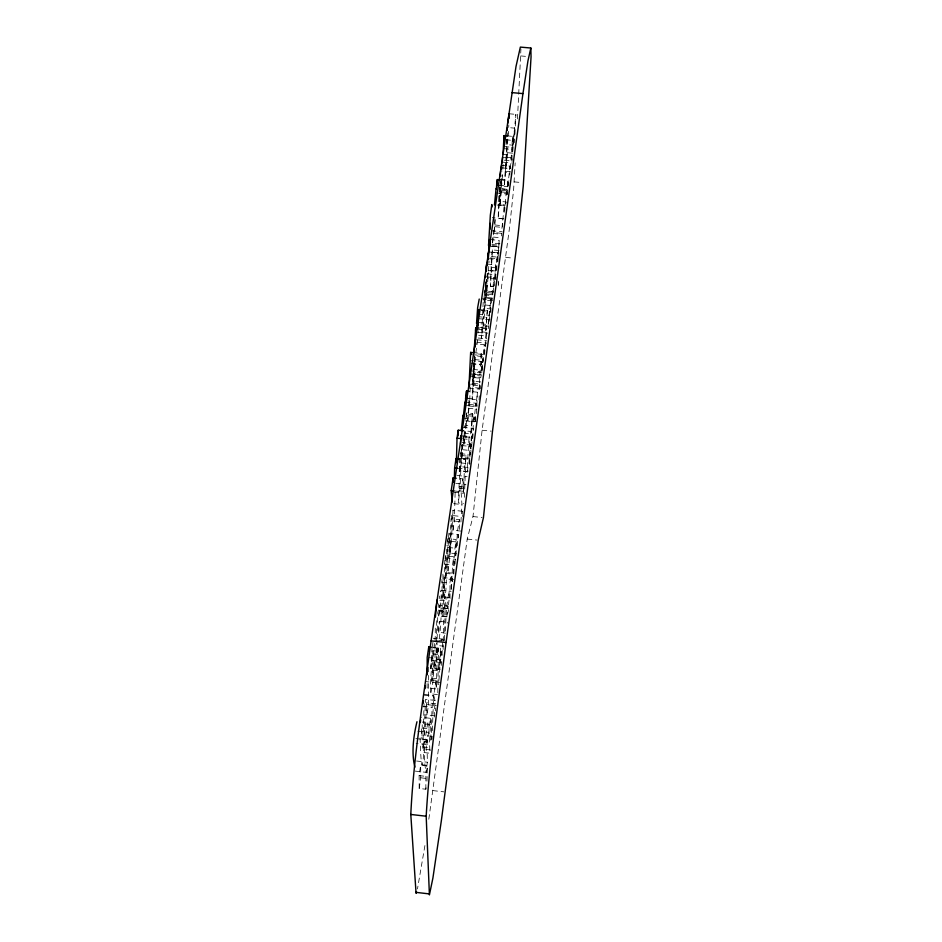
<?xml version="1.0" encoding="UTF-8"?>
<svg xmlns="http://www.w3.org/2000/svg" width="942" height="942" viewBox="0 0 942 942"><rect width="100%" height="100%" fill="white"/><g stroke="black" fill="none" stroke-linecap="round" stroke-linejoin="round"><path stroke-width="0.71" stroke-dasharray="4.71 3.53" d="M448.015 608.391L447.886 606L439.737 605.129L439.89 607.519L448.015 608.391L449.334 597.77L448.981 591.14L446.437 608.344L445.401 631.081M452.655 581.367L452.655 578.565L444.53 577.705L443.364 608.073L442.198 616.115L447.509 616.692M425.855 789.231L425.878 776.373L427.397 765.611L420.674 764.845L419.119 775.607L419.19 788.478L425.855 789.231L426.231 786.558M434.886 715.826L427.02 714.954L426.502 702.756L435.852 703.78M427.115 683.609L427.103 687.966L436.535 689.014L436.923 658.493L438.442 647.99L431.53 647.236M453.667 573.949L453.714 556.757L445.484 555.886L445.071 558.63M489.899 312.332L489.899 311.519L488.227 324.543L478.006 323.553M426.985 781.224L427.397 765.611M415.081 771.086L425.937 772.31L427.362 762.231L427.209 754.095L426.043 749.208L427.009 739.835L427.221 744.592L416.176 743.356M428.669 667.183L428.504 704.781L427.02 714.954M442.505 642.185L441.998 656.598M451.147 589.303L451.242 573.972L442.928 573.089L443.023 596.816L451.1 597.675M420.061 737.857C421.31 777.256 423.193 768.778 424.124 741.601L430.482 742.308M440.114 669.338L434.874 668.761L435.31 627.089M434.874 668.761L436.252 659.212L436.44 643.339M436.464 641.891L436.735 618.788M437.135 640.207L436.794 654.384L438.077 645.576L443.364 646.153M437.147 638.77L437.842 611.652M459.637 529.428L459.366 519.643L451.006 518.771L450.665 549.233L447.897 572.654L447.627 554.567L449.028 530.617M437.818 692.782L438.442 647.99M443.117 649.509L443.835 610.734L445.26 600.914L436.958 600.03M496.116 192.969L506.572 193.946L506.478 189.413L497.258 188.553M444.483 639.865L445.26 600.914M448.675 609.545L446.838 616.928L438.689 616.056L439.737 605.129M493.679 287.84L492.854 294.646L484.8 293.869L484.847 291.737M504.3 210.855L504.241 205.709L497.329 205.062M424.336 695.172L433.661 696.197L432.072 707.289L431.047 740.047L421.91 739.034L422.252 724.775M460.956 531.088L453.031 530.252L452.949 510.258L462.428 511.247L462.769 516.628M453.031 530.252L454.374 521.044L455.186 490.511M475.416 357.171L472.978 387.409L480.185 388.269M439.832 682.373L431.719 681.019L434.356 642.491M437.453 694.56L430.777 693.83L430.541 692.617L430.624 679.441L432.99 650.698L441.186 651.593L438.583 684.387M446.838 616.928L447.886 606M459.272 471.094L459.649 458.153L467.774 458.978L467.303 471.918L459.272 471.094L459.932 466.608L467.95 467.432L467.785 471.789M485.389 281.894L484.577 310.789L486.861 279.48M459.932 466.608L458.295 502.957L463.511 503.499M467.997 471.542L460.002 470.717L460.379 458.095M460.414 456.693L460.591 451.077M461.874 445.436L460.002 489.475L458.295 502.957M460.002 470.717L461.144 462.934L461.71 444.553M469.893 458.259L461.945 457.459L462.357 444.494M492.854 294.646L492.819 291.431L484.718 290.654M498.212 281.14L498.283 287.016L498.636 281.917M430.647 750.115L422.828 748.643L424.065 703.792M440.986 662.615L434.344 661.896L433.108 680.984L430.777 693.83M461.945 457.459L463.546 435.263M471.765 445.177L463.876 444.377L464.477 425.796M484.8 293.869L485.931 282.058M492.171 298.885L486.402 298.32L486.99 279.574M496.363 279.126L487.626 278.279L487.815 272.403M463.876 444.377L464.983 436.805L465.56 419.673M453.997 492.266L463.558 493.255L464.382 468.916L465.737 459.519L458.801 458.813M466.278 425.36L466.702 412.867L472.413 413.444L471.93 425.925L470.776 433.932L465.101 433.355L466.278 425.36L471.93 425.925M464.441 497.305L465.737 459.519M493.278 291.89L485.731 291.172L486.025 282.588M500.649 180.864L499.107 204.873L504.559 205.391M453.655 579.683L445.648 578.835L446.755 547.314M470.235 387.409L469.787 399.502M475.392 421.168L475.463 415.163L464.642 414.08M441.186 651.593L438.878 669.326L430.635 668.431L432.99 650.698M443.023 596.816L444.871 560.007M467.774 458.978L469.081 436.476L460.85 435.64M468.939 463.652L470.023 443.364L461.969 442.552M461.521 445.519L469.587 446.343L469.917 437.7L469.081 436.476M469.634 464.288L469.846 458.471M469.905 457.011L471.718 431.566L464.971 430.883M470.776 433.932L472.413 413.444M480.714 381.934L472.896 381.157L473.614 362.364M494.244 285.638L495.68 264.879L486.661 264.019M431.966 736.373L424.03 735.49L425.69 724.057L426.502 702.756M430.635 668.431L432.037 648.261M432.013 739.282L432.131 736.409M432.343 730.662L433.661 696.197M470.812 454.904L470.988 450.523L463.075 449.781M471.035 449.063L471.718 431.566M472.896 381.157L474.379 362.54M474.438 361.092L474.662 355.299M471.659 446.579L473.956 416.376L462.946 415.269M484.247 353.78L484.259 344.701L475.522 343.842M517.476 118.904L520.938 48.913M434.344 661.896L431.801 681.502M453.891 573.949L454.951 548.173L456.199 539.495L448.039 538.647L446.967 545.865M476.299 421.498L467.75 420.627L468.951 400.291M465.207 405.095L476.063 406.19L477.37 392.19L469.222 391.377M499.048 250.525L492.419 249.901L490.523 286.262L493.113 286.521M496.728 270.307L497.023 262.959M497.082 261.487L497.435 252.668L488.486 251.82M509.81 175.071L509.963 171.515M424.03 735.49L425.525 699.353L435.004 700.401L434.121 719.182M448.039 538.647L445.872 590.811L444.718 598.759L449.993 599.312M455.952 555.45L457.459 531.5L459.366 519.643M476.475 413.597L477.37 392.19M495.08 279.162L495.68 264.879M435.534 710.88L435.663 708.043M438.878 669.326L440.927 644.823M451.477 589.15L452.525 565.012L453.714 556.757M452.525 581.461L452.655 578.565M472.778 438.583L473.567 428.433L462.675 427.327M468.916 388.069L479.148 389.093L481.103 353.427L475.875 352.909M479.089 399.95L479.266 395.875M479.56 389.081L479.737 384.995L470.988 384.124M480.314 388.41L480.432 385.702M471.106 363.341L481.374 364.366L481.762 355.546L481.103 353.427M470.623 376.588L480.797 377.601L481.185 374.892L481.762 361.646L471.506 360.633M484.588 354.745L486.484 328.852L478.406 328.063M477.123 329.359L485.731 330.206L487.344 310.354L478.701 309.518M455.045 564.128L456.199 539.495M469.728 400.715L467.75 420.627M485.672 346.22L486.484 328.852M485.731 330.206L487.344 310.354M492.419 249.901L491.441 256.542L490.523 286.262M456.387 553.719L449.711 553.013L451.395 541.414L452.949 510.258M492.23 300.616L483.917 300.051L484.529 291.726M499.908 243.778L492.595 243.095L492.996 234.64M492.595 243.095L493.961 227.163M501.403 233.298L494.138 232.603L494.821 218.709M490.817 312.426L491.029 308.034M494.138 232.603L495.362 219.568M501.391 178.603L498.177 218.309L503.593 218.815M474.509 361.198L474.733 355.817L483.364 356.582L483.175 362.058M488.05 326.191L482.763 325.673L481.492 338.225L483.305 299.733M508.692 127.429L508.81 125.015M449.711 553.013L451.701 515.168M457.259 545.842L458.236 534.467L449.923 533.608L448.781 557.852L448.945 558.524L455.751 559.242M482.021 372.82L474.945 372.114L472.189 399.278L477.853 399.844M501.462 184.644L501.968 174.871M502.522 174.682L500.108 204.485L505.56 205.003M502.816 169.136L503.11 163.59M428.81 819.246L467.22 539.059L472.99 516.569L482.092 430.235L509.622 227.069L513.649 189.189L515.168 162.836M487.626 278.279L487.932 272.627M490.488 311.849L490.747 299.627L481.986 298.779M492.007 300.839L492.16 297.872M498.836 195.971L498.177 218.309M462.275 514.073L462.428 511.247M485.731 291.172L486.39 279.515M500.108 204.485L501.226 188.777L508.079 189.413M506.572 193.946L507.809 180.546L499.955 179.828M506.996 194.829L507.809 180.546M460.921 521.986L461.945 504.523L461.085 491.677L462.934 478.877L455.928 478.159M474.945 372.114L473.072 387.562M486.402 298.32L488.403 272.532M488.486 271.108L489.063 261.064M489.122 321.446L489.84 313.639M504.594 212.256L506.478 189.413M506.867 135.86L512.542 136.378L510.223 171.809L501.862 171.044M478.1 332.962L478.23 330.772M474.827 421.934L475.463 415.163M491.288 303.171L493.926 277.501L493.843 286.474L485.813 285.709M497.47 260.722L499.201 240.398L490.311 239.562M506.337 141.983L506.49 139.392M512.601 153.181L507.361 152.698L504.241 186.398L507.279 139.122M503.888 148.659L512.283 149.425L512.542 136.378M504.205 146.575L512.578 147.341L511.789 160.882L503.487 160.116M472.931 369.417L481.68 370.288L484.259 344.701M481.68 370.288L483.364 356.582M495.339 278.914L497.435 252.668M507.361 152.698L505.312 172.492L509.245 172.857M488.227 324.543L490.747 299.627M497.847 261.911L498.118 257.602M498.2 256.177L499.201 240.398M501.438 235.936L501.603 233.322M508.468 131.303L505.312 172.492M507.291 194.417L507.444 192.086M463.252 418.166L474.191 419.272L475.863 403.211L466.314 402.246M499.26 189.048L499.401 186.787M499.896 187.14L499.107 204.873M506.996 139.84L506.184 144.573L512.919 145.186L515.863 114.371L514.862 135.624M512.919 145.186L514.756 128.159L508.032 127.547M502.498 226.928L502.745 223.254M501.921 228.388L504.241 205.709M507.856 186.092L509.952 166.063L501.603 165.286M507.844 132.881L507.55 136.59M511.989 161.365L512.177 158.833M514.344 142.642L514.615 139.204M508.339 185.704L508.598 182.512M477.606 340.027L475.722 353.745L484.235 354.581M512.789 151.462L514.756 128.159M438.171 607.46L438.536 603.763M441.209 665.464L441.633 661.425M488.392 328.134L488.639 325.649M424.124 741.601L422.982 749.267M505.701 203.625L505.96 201.941L498.141 201.211M482.151 371.077L482.657 366.721M474.309 363.153L472.495 381.828L472.189 399.278M492.454 293.939L492.819 291.431M427.221 744.592C425.254 739.446 435.228 719.712 422.263 722.149M439.89 607.519C440.267 608.238 442.446 586.383 440.291 591.812M432.237 646.813L433.226 640.36M439.184 598.735L439.561 596.027M429.858 750.35L428.963 728.884L430.482 718.31L421.062 717.262M435.004 700.401L433.767 695.479L435.604 682.691L425.996 681.643M450.052 598.523L449.958 582.91L451.242 573.972M469.587 446.343L470.023 443.364M481.374 364.366L481.762 361.646M512.283 149.425L512.578 147.341M467.303 471.918L467.95 467.432M479.148 389.093L479.737 384.995M419.19 788.478L420.733 777.809L420.674 764.845M442.198 616.115L441.986 579.471M465.901 418.224L466.702 412.867M424.924 845.551L417.483 888.907M439.137 638.758C440.138 636.097 443.399 592.153 438.689 616.056M473.414 366.815L473.897 364.201L482.587 365.06M474.509 356.512L474.662 355.723M441.492 641.255L442.21 638.97L433.661 638.464M448.945 558.524L449.923 533.608M447.191 623.239L447.485 622.215M503.169 218.921L492.301 217.449M427.88 722.773C424.571 738.964 423.288 756.202 425.937 772.31M438.784 632.459L439.62 621.343L438.572 624.299L438.642 632.164L445.448 633.177M491.724 297.978L485.059 297.331L483.917 300.051M484.023 308.317L483.376 319.091L484.023 308.317L490.676 308.964M520.785 55.931L525.919 56.379M509.104 113.77L515.863 114.371M505.772 139.793L513.696 140.452M503.04 154.358L511.459 155.124M506.572 157.338L511.836 157.832M502.569 157.502L511.011 158.268M503.181 162.201L511.494 162.966M502.333 167.9L510.682 168.665M500.626 179.486L508.927 180.263M514.167 181.877L522.151 182.618M499.13 185.327L507.008 186.057M504.241 186.398L508.15 186.763M501.109 190.272L507.962 190.908M500.803 191.874L507.667 192.509M494.868 224.985L503.063 225.762M495.009 226.704L502.251 227.387M491.229 230.743L502.204 231.779M493.09 233.475L501.226 234.252M493.478 237.09L500.767 237.773M491.971 244.52L498.754 245.167M492.631 245.874L499.472 246.533M491.936 245.968L498.306 246.58M489.357 246.262L498.824 247.169M489.64 252.056L499.166 252.962M505.724 257.413L513.814 258.179M491.441 256.542L498.094 257.178M490.181 257.92L496.587 258.532M488.427 258.72L497.847 259.615M491.571 267.41L496.811 267.917M491.112 270.578L496.363 271.072M488.309 270.578L494.774 271.202M487.179 273.816L496.022 274.664M485.789 276.724L496.293 277.855M487.238 292.609L492.984 293.162M484.2 294.858L492.313 295.647M485.424 305.02L491.206 305.573M481.127 310.542L490.382 311.355M478.171 314.204L489.746 315.323M477.629 316.63L486.308 317.478M477.464 318.561L489.981 319.738M478.183 322.258L486.755 323.094M479.831 327.416L488.345 328.252M482.41 331.937L487.685 332.444M477.476 332.361L487.461 333.338M478.701 335.293L485.46 335.953M478.065 338.013L486.778 338.743M476.534 339.744L486.543 340.721M476.605 342.158L486.578 343.135M472.719 354.663L481.762 355.546M474.627 359.573L483.293 360.433M469.987 370.759L480.314 371.784M473.932 374.127L481.727 374.892M471.024 373.88L481.185 374.892M469.375 374.857L479.713 375.882M473.967 377.577L481.079 378.284M473.084 383.394L480.232 384.101M472.99 385.266L480.126 385.973M468.162 398.501L476.346 399.326M468.775 404.365L477.394 405.225M468.669 405.943L477.276 406.814M468.245 408.263L476.864 409.134M465.513 420.897L471.247 421.474M482.092 430.235L491.182 431.153M464.983 436.805L472.849 437.606M461.792 436.876L469.917 437.7M462.44 438.725L470.564 439.549M460.32 453.655L468.421 454.48M461.568 455.539L469.528 456.352M461.121 458.507L469.104 459.319M461.144 462.934L470.447 463.888M457.4 468.209L464.382 468.916M456.988 475.451L467.091 476.487M455.822 483.328L465.96 484.365M459.307 486.578L465.878 487.261M459.19 488.18L465.76 488.863M458.73 490.806L465.313 491.488M454.02 490.947L461.085 491.677M453.691 503.664L461.945 504.523M472.99 516.569L482.127 517.523M453.396 515.651L461.439 516.487M454.374 521.044L460.956 521.727M467.22 539.059L476.829 540.06M451.395 541.414L458.048 542.109M448.121 547.455L454.951 548.173M444.259 564.128L452.525 565.012M447.897 572.654L454.668 573.372M441.61 582.015L449.958 582.91M440.785 590.257L451.124 591.376M441.233 596.91L449.334 597.77M443.364 608.073L448.663 608.638M440.797 608.626L448.828 609.486M438.277 610.145L443.835 610.734M438.854 611.052L447.026 611.935M439.62 621.343L447.638 622.215M440.95 639.83L444.93 640.266M438.525 640.266L441.174 640.56M433.037 653.936L442.116 654.973M428.575 657.587L436.923 658.493M436.252 659.212L441.48 659.789M432.013 660.483L440.208 661.378M432.943 670.068L440.974 670.939M431.754 678.087L439.808 678.97M431.695 679.865L439.749 680.736M424.1 694.407L433.767 695.479M427.056 704.64L436.323 705.664M422.687 706.253L432.072 707.289M425.69 724.057L433.591 724.928M422.193 728.131L428.963 728.884M417.695 731.169L428.704 732.405M415.881 738.599L427.009 739.835M422.699 746.9L430.4 747.76M424.006 752.552L430.294 753.259M416.564 761.018L427.362 762.231M421.851 764.928L428.198 765.646M419.119 775.607L425.878 776.373M420.733 777.809L427.362 778.551M432.825 790.597L443.823 791.845M433.991 638.075L434.215 639.029M442.21 638.97L442.41 639.912M458.236 534.467L458.401 537.906M485.059 297.331L484.494 314.428L482.94 327.757L482.763 325.673M473.956 416.376L474.191 419.272M435.604 682.691L436.535 689.014M475.863 403.211L476.063 406.19M509.952 166.063L510.034 168.712M473.567 428.433L473.638 429.152M462.934 478.877L463.558 493.255M421.51 728.872L421.91 739.034M430.482 718.31L431.047 740.047M444.53 577.705L444.718 598.759M445.484 555.886L445.648 578.835M505.96 201.941L505.96 203.048"/><path stroke-width="1.41" d="M427.138 674.884L427.185 657.434L428.763 646.942L431.53 647.236M428.74 651.275L428.763 646.942M435.416 617.034L436.958 600.03L436.923 602.915M509.092 118.468L509.104 113.77L507.656 123.484M454.362 477.947L454.621 467.927L456.022 458.53L458.801 458.813M455.916 462.887L456.022 458.53M456.481 458.566L457.023 438.183L458.236 430.2L463.629 430.753M458.071 436.04L458.236 430.2M485.519 277.56L485.601 274.664M460.603 443.953L460.85 435.64M465.301 402.352L466.502 391.107L469.222 391.377M488.25 259.168L488.439 253.292M466.314 396.817L466.502 391.107M486.413 271.155L486.661 264.019L485.719 270.33M468.963 386.597L470.647 352.39L474.568 352.779M469.434 386.703L469.528 383.983L469.116 386.703M473.991 352.249L475.722 327.804L478.406 328.063M475.109 343.724L475.215 340.827M475.604 330.701L475.722 327.804M478.524 313.757L478.701 309.518L477.123 329.359L477.971 323.683M496.304 189.024L497.329 179.581L499.955 179.828M497.117 183.867L497.329 179.581M489.934 229.401L490.276 223.313M502.286 162.919L502.569 157.502M503.04 154.358L504.017 135.601L506.867 135.86M504.029 146.092L504.017 135.601M489.086 251.396L490.311 239.562L489.981 245.297M487.202 264.949L488.486 251.82M461.333 430.341L462.946 415.269L463.111 416.07M463.393 415.94L464.948 402.116L465.101 402.988M494.468 204.956L496.081 188.577M507.09 130.467L507.279 127.994M500.214 175.989L500.697 170.867M477.724 314.369L478.077 310.99M476.676 328.24L477.052 324.519M500.814 169.713L501.603 165.286M530.841 48.018L527.956 60.853L522.951 93.611L446.061 642.503C438.678 700.283 429.446 758.016 426.184 816.219L429.411 894.9L432.92 877.979L441.351 820.682L478.206 540.213L483.434 517.653L492.489 431.283L518.018 235.571L523.269 185.963L531.053 56.838L530.841 48.018L520.361 47.1L516.016 66.411L431.083 640.878C423.417 698.587 413.562 756.261 410.794 814.453L416.07 893.346L416.647 892.18M424.948 688.732L425.372 685.894M420.273 722.549L420.662 719.912M423.099 703.474L423.511 700.707M452.195 502.098L451.206 490.652L453.126 477.865L455.928 478.159M489.345 240.033L488.533 245.485L490.346 215.106L491.795 204.544L491.983 206.981M474.827 347.245L475.239 344.796M477.005 320.987L476.546 323.4L477.641 307.681L479.231 299.038M511.871 92.61L522.951 93.611M496.505 185.091L499.13 185.327M465.43 398.231L468.162 398.501M457.023 438.183L461.085 438.595M454.621 467.927L457.4 468.209M451.206 490.652L454.02 490.947M431.083 640.878L446.061 642.503M410.794 814.453L426.184 816.219M415.787 892.333L429.199 893.899M416.976 721.737C413.691 735.043 411.136 753.011 414.927 767.129M489.357 246.262L489.251 244.261L488.321 258.497M470.647 352.39L471.424 354.533M453.126 477.865L453.385 482.186"/></g></svg>
